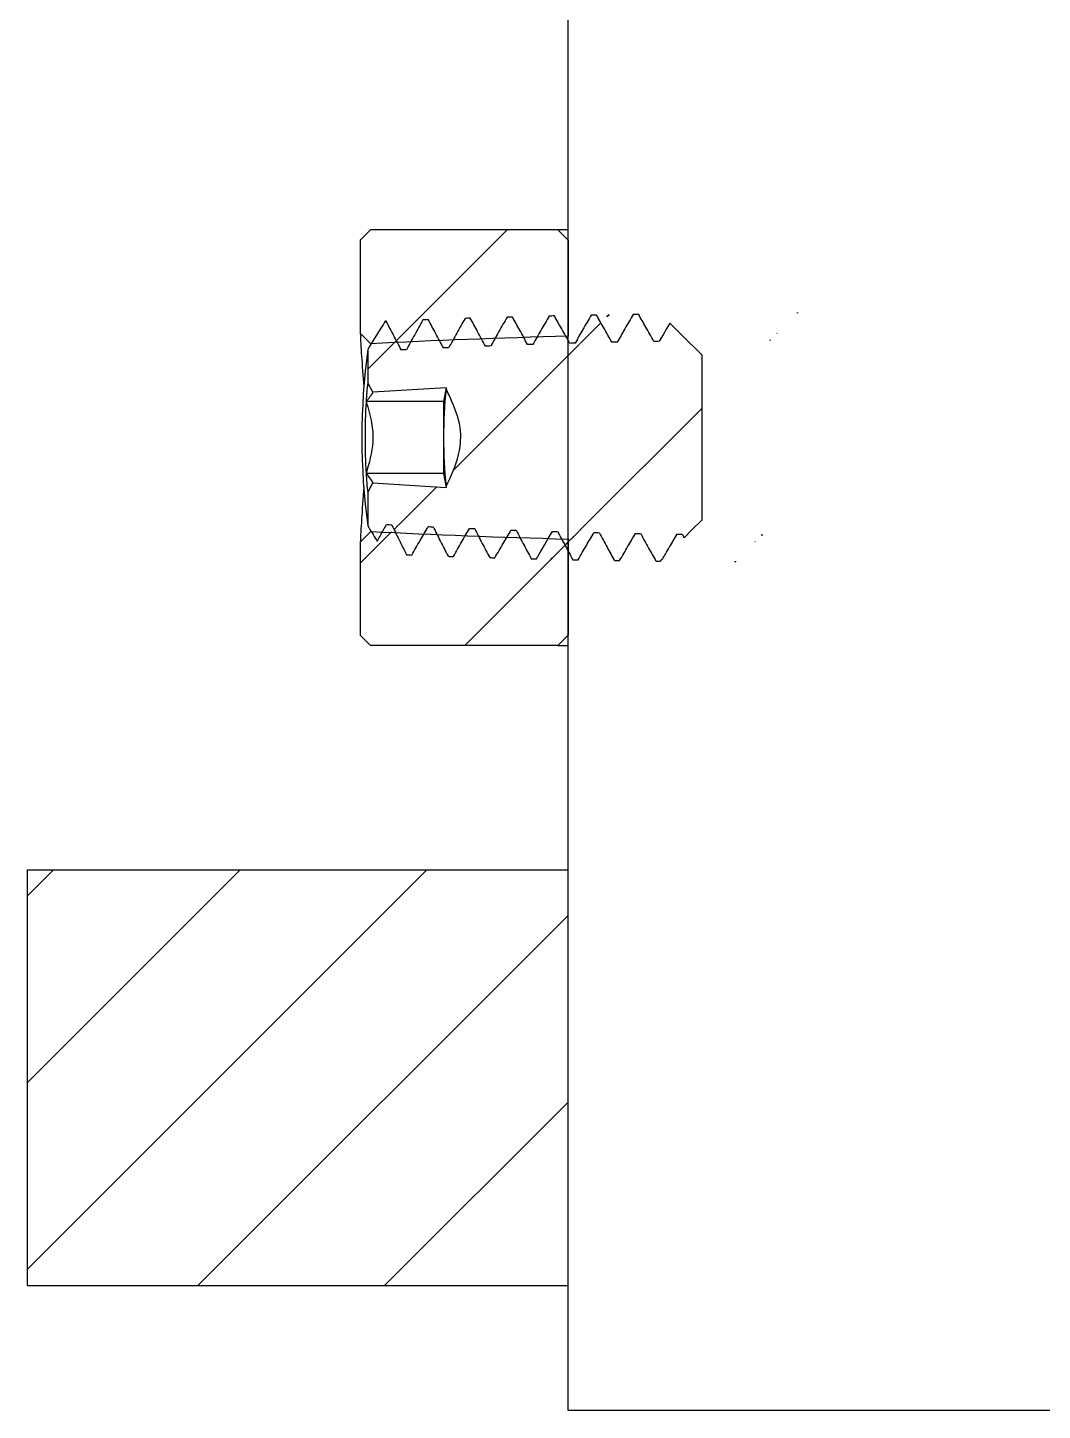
# Model space of a CAD drawing. Header units: millimetres. Extents: x 55 to 11032, y -227 to 3957.
# Drawn here: x 1605.27 to 1629.67, y 3425.63 to 3458.89 of the extents above; entities that cross this region are included whole.
import ezdxf

# ---------------------------------------------------------------- set-up
doc = ezdxf.new("R2010")
doc.units = ezdxf.units.MM
doc.header["$LTSCALE"] = 0.7
doc.layers.get('0').update_dxf_attribs({"color": 255})
pattern_1 = [(45, (-146.9846, 2835.2312), (-2.245064, 2.245064), [])]

msp = doc.modelspace()

# ---------------------------------------------------------------- hatches: boundary and pattern name
at = {"linetype": 'Continuous', "lineweight": 18}
h = msp.add_hatch(dxfattribs=at)
h.set_pattern_fill('ANSI31', style=0)
h.set_pattern_definition(pattern_1)
edge = h.paths.add_edge_path(flags=0)
edge.add_line((1618.266, 3453.782), (1618.016, 3454.032))
edge.add_line((1618.016, 3454.032), (1613.516, 3454.032))
edge.add_line((1613.516, 3454.032), (1613.266, 3453.782))
edge.add_line((1613.266, 3453.782), (1613.266, 3451.547))
edge.add_spline(control_points=[(1613.266, 3451.547), (1613.288, 3451.525), (1613.309, 3451.503), (1613.33, 3451.481), (1613.351, 3451.459), (1613.372, 3451.437), (1613.393, 3451.415), (1613.434, 3451.372), (1613.476, 3451.328), (1613.517, 3451.284)], knot_values=[0, 0, 0, 0, 0.000091, 0.000091, 0.000091, 0.000182, 0.000182, 0.000182, 0.000363, 0.000363, 0.000363, 0.000363], weights=[1, 1, 1, 1, 1, 1, 1, 1, 1, 1], degree=3, periodic=0)
edge.add_ellipse((1624.266, 3449.032), major_axis=(-24.274, 0), ratio=0.103712, start_angle=284.31, end_angle=296.3439, ccw=False)
edge.add_line((1618.267, 3451.472), (1618.266, 3453.782))
h = msp.add_hatch(dxfattribs=at)
h.set_pattern_fill('ANSI31', style=0)
h.set_pattern_definition(pattern_1)
edge = h.paths.add_edge_path(flags=0)
edge.add_ellipse((1624.266, 3449.032), major_axis=(22.664, 0), ratio=0.103712, start_angle=99.6769, end_angle=100.0017)
edge.add_spline(control_points=[(1620.33, 3451.347), (1620.297, 3451.405), (1620.264, 3451.463), (1620.231, 3451.52), (1620.198, 3451.578), (1620.166, 3451.636), (1620.133, 3451.693), (1620.074, 3451.795), (1620.016, 3451.897), (1619.957, 3451.999)], knot_values=[0, 0, 0, 0, 0.000199, 0.000199, 0.000199, 0.000398, 0.000398, 0.000398, 0.000751, 0.000751, 0.000751, 0.000751], weights=[1, 1, 1, 1, 1, 1, 1, 1, 1, 1], degree=3, periodic=0)
edge.add_ellipse((1624.266, 3449.032), major_axis=(28.926, 0), ratio=0.103712, start_angle=98.5673, end_angle=98.8218)
edge.add_spline(control_points=[(1619.83, 3451.997), (1619.797, 3451.94), (1619.764, 3451.882), (1619.731, 3451.825), (1619.698, 3451.767), (1619.664, 3451.71), (1619.631, 3451.652), (1619.569, 3451.545), (1619.506, 3451.437), (1619.444, 3451.329)], knot_values=[0, 0, 0, 0, 0.000199, 0.000199, 0.000199, 0.000398, 0.000398, 0.000398, 0.000772, 0.000772, 0.000772, 0.000772], weights=[1, 1, 1, 1, 1, 1, 1, 1, 1, 1], degree=3, periodic=0)
edge.add_ellipse((1624.266, 3449.032), major_axis=(22.664, 0), ratio=0.103712, start_angle=102.2852, end_angle=102.613)
edge.add_spline(control_points=[(1619.317, 3451.326), (1619.285, 3451.384), (1619.252, 3451.442), (1619.22, 3451.5), (1619.187, 3451.558), (1619.154, 3451.615), (1619.121, 3451.673), (1619.063, 3451.776), (1619.005, 3451.879), (1618.946, 3451.981)], knot_values=[0, 0, 0, 0, 0.000199, 0.000199, 0.000199, 0.000398, 0.000398, 0.000398, 0.000753, 0.000753, 0.000753, 0.000753], weights=[1, 1, 1, 1, 1, 1, 1, 1, 1, 1], degree=3, periodic=0)
edge.add_ellipse((1624.266, 3449.032), major_axis=(28.926, 0), ratio=0.103712, start_angle=100.5985, end_angle=100.8539)
edge.add_spline(control_points=[(1618.819, 3451.979), (1618.786, 3451.921), (1618.753, 3451.864), (1618.72, 3451.806), (1618.687, 3451.749), (1618.654, 3451.691), (1618.621, 3451.634), (1618.557, 3451.524), (1618.494, 3451.414), (1618.431, 3451.304)], knot_values=[0, 0, 0, 0, 0.000199, 0.000199, 0.000199, 0.000398, 0.000398, 0.000398, 0.000779, 0.000779, 0.000779, 0.000779], weights=[1, 1, 1, 1, 1, 1, 1, 1, 1, 1], degree=3, periodic=0)
edge.add_ellipse((1624.266, 3449.032), major_axis=(22.664, 0), ratio=0.103712, start_angle=104.92, end_angle=105.2515)
edge.add_spline(control_points=[(1618.304, 3451.3), (1618.272, 3451.358), (1618.24, 3451.416), (1618.208, 3451.474), (1618.175, 3451.532), (1618.143, 3451.59), (1618.11, 3451.648), (1618.052, 3451.752), (1617.993, 3451.856), (1617.935, 3451.96)], knot_values=[0, 0, 0, 0, 0.000199, 0.000199, 0.000199, 0.000398, 0.000398, 0.000398, 0.000756, 0.000756, 0.000756, 0.000756], weights=[1, 1, 1, 1, 1, 1, 1, 1, 1, 1], degree=3, periodic=0)
edge.add_ellipse((1624.266, 3449.032), major_axis=(28.926, 0), ratio=0.103712, start_angle=102.6434, end_angle=102.9005)
edge.add_spline(control_points=[(1617.808, 3451.957), (1617.775, 3451.899), (1617.742, 3451.842), (1617.709, 3451.784), (1617.676, 3451.726), (1617.643, 3451.669), (1617.611, 3451.611), (1617.546, 3451.498), (1617.482, 3451.386), (1617.418, 3451.273)], knot_values=[0, 0, 0, 0, 0.000199, 0.000199, 0.000199, 0.000398, 0.000398, 0.000398, 0.000787, 0.000787, 0.000787, 0.000787], weights=[1, 1, 1, 1, 1, 1, 1, 1, 1, 1], degree=3, periodic=0)
edge.add_ellipse((1624.266, 3449.032), major_axis=(22.664, 0), ratio=0.103712, start_angle=107.5879, end_angle=107.924)
edge.add_spline(control_points=[(1617.291, 3451.269), (1617.26, 3451.327), (1617.228, 3451.385), (1617.196, 3451.444), (1617.164, 3451.502), (1617.132, 3451.56), (1617.1, 3451.618), (1617.041, 3451.724), (1616.982, 3451.829), (1616.924, 3451.934)], knot_values=[0, 0, 0, 0, 0.000199, 0.000199, 0.000199, 0.000398, 0.000398, 0.000398, 0.00076, 0.00076, 0.00076, 0.00076], weights=[1, 1, 1, 1, 1, 1, 1, 1, 1, 1], degree=3, periodic=0)
edge.add_ellipse((1624.266, 3449.032), major_axis=(28.926, 0), ratio=0.103712, start_angle=104.705, end_angle=104.9642)
edge.add_spline(control_points=[(1616.797, 3451.931), (1616.764, 3451.873), (1616.732, 3451.815), (1616.699, 3451.758), (1616.666, 3451.7), (1616.633, 3451.642), (1616.601, 3451.584), (1616.535, 3451.469), (1616.47, 3451.353), (1616.405, 3451.237)], knot_values=[0, 0, 0, 0, 0.000199, 0.000199, 0.000199, 0.000398, 0.000398, 0.000398, 0.000797, 0.000797, 0.000797, 0.000797], weights=[1, 1, 1, 1, 1, 1, 1, 1, 1, 1], degree=3, periodic=0)
edge.add_ellipse((1624.266, 3449.032), major_axis=(22.664, 0), ratio=0.103712, start_angle=110.2962, end_angle=110.6379)
edge.add_spline(control_points=[(1616.278, 3451.232), (1616.247, 3451.291), (1616.216, 3451.349), (1616.184, 3451.408), (1616.152, 3451.466), (1616.121, 3451.524), (1616.089, 3451.583), (1616.03, 3451.69), (1615.971, 3451.797), (1615.912, 3451.905)], knot_values=[0, 0, 0, 0, 0.000199, 0.000199, 0.000199, 0.000398, 0.000398, 0.000398, 0.000766, 0.000766, 0.000766, 0.000766], weights=[1, 1, 1, 1, 1, 1, 1, 1, 1, 1], degree=3, periodic=0)
edge.add_ellipse((1624.266, 3449.032), major_axis=(28.926, 0), ratio=0.103712, start_angle=106.7864, end_angle=107.0489)
edge.add_spline(control_points=[(1615.785, 3451.901), (1615.753, 3451.842), (1615.72, 3451.783), (1615.687, 3451.725), (1615.654, 3451.666), (1615.621, 3451.607), (1615.588, 3451.548), (1615.522, 3451.431), (1615.457, 3451.313), (1615.392, 3451.195)], knot_values=[0, 0, 0, 0, 0.000202, 0.000202, 0.000202, 0.000404, 0.000404, 0.000404, 0.000808, 0.000808, 0.000808, 0.000808], weights=[1, 1, 1, 1, 1, 1, 1, 1, 1, 1], degree=3, periodic=0)
edge.add_ellipse((1624.266, 3449.032), major_axis=(22.664, 0), ratio=0.103712, start_angle=113.0531, end_angle=113.4016)
edge.add_spline(control_points=[(1615.265, 3451.19), (1615.234, 3451.249), (1615.203, 3451.307), (1615.172, 3451.366), (1615.141, 3451.425), (1615.11, 3451.483), (1615.079, 3451.542), (1615.02, 3451.652), (1614.96, 3451.761), (1614.901, 3451.871)], knot_values=[0, 0, 0, 0, 0.000199, 0.000199, 0.000199, 0.000398, 0.000398, 0.000398, 0.000772, 0.000772, 0.000772, 0.000772], weights=[1, 1, 1, 1, 1, 1, 1, 1, 1, 1], degree=3, periodic=0)
edge.add_ellipse((1624.266, 3449.032), major_axis=(28.926, 0), ratio=0.103712, start_angle=108.8911, end_angle=109.1565)
edge.add_spline(control_points=[(1614.774, 3451.866), (1614.741, 3451.807), (1614.708, 3451.747), (1614.675, 3451.687), (1614.641, 3451.627), (1614.608, 3451.567), (1614.575, 3451.508), (1614.509, 3451.388), (1614.443, 3451.268), (1614.378, 3451.147)], knot_values=[0, 0, 0, 0, 0.000205, 0.000205, 0.000205, 0.00041, 0.00041, 0.00041, 0.000821, 0.000821, 0.000821, 0.000821], weights=[1, 1, 1, 1, 1, 1, 1, 1, 1, 1], degree=3, periodic=0)
edge.add_ellipse((1624.266, 3449.032), major_axis=(22.664, 0), ratio=0.103712, start_angle=115.8682, end_angle=116.2247)
edge.add_spline(control_points=[(1614.251, 3451.141), (1614.221, 3451.2), (1614.191, 3451.259), (1614.161, 3451.318), (1614.13, 3451.377), (1614.099, 3451.436), (1614.069, 3451.495), (1614.009, 3451.608), (1613.95, 3451.72), (1613.889, 3451.833)], knot_values=[0, 0, 0, 0, 0.000199, 0.000199, 0.000199, 0.000398, 0.000398, 0.000398, 0.000781, 0.000781, 0.000781, 0.000781], weights=[1, 1, 1, 1, 1, 1, 1, 1, 1, 1], degree=3, periodic=0)
edge.add_ellipse((1624.266, 3449.032), major_axis=(28.926, 0), ratio=0.103712, start_angle=111.0228, end_angle=111.0689)
edge.add_spline(control_points=[(1613.868, 3451.832), (1613.724, 3451.608), (1613.582, 3451.382), (1613.445, 3451.154)], knot_values=[0.000008, 0.000008, 0.000008, 0.000008, 0.000807, 0.000807, 0.000807, 0.000807], weights=[1, 1, 1, 1], degree=3, periodic=0)
edge.add_line((1613.445, 3451.154), (1613.445, 3450.352))
edge.add_spline(control_points=[(1613.445, 3450.352), (1613.488, 3450.276), (1613.529, 3450.201), (1613.569, 3450.124)], knot_values=[0, 0, 0, 0, 0.00026, 0.00026, 0.00026, 0.00026], weights=[1, 1, 1, 1], degree=3, periodic=0)
edge.add_line((1613.569, 3450.124), (1615.33, 3450.229))
edge.add_line((1615.33, 3450.229), (1615.33, 3450.212))
edge.add_spline(control_points=[(1615.33, 3450.212), (1615.379, 3450.109), (1615.426, 3450.006), (1615.47, 3449.901), (1615.566, 3449.672), (1615.651, 3449.432), (1615.676, 3449.184), (1615.696, 3448.998), (1615.676, 3448.806), (1615.63, 3448.625), (1615.562, 3448.357), (1615.449, 3448.102), (1615.33, 3447.853)], knot_values=[0, 0, 0, 0, 0.000341, 0.000341, 0.000341, 0.001092, 0.001092, 0.001092, 0.001658, 0.001658, 0.001658, 0.002487, 0.002487, 0.002487, 0.002487], weights=[1, 1, 1, 1, 1, 1, 1, 1, 1, 1, 1, 1, 1], degree=3, periodic=0)
edge.add_line((1615.33, 3447.853), (1615.33, 3447.835))
edge.add_line((1615.33, 3447.835), (1613.569, 3447.941))
edge.add_spline(control_points=[(1613.569, 3447.941), (1613.529, 3447.864), (1613.488, 3447.788), (1613.445, 3447.713)], knot_values=[0.000252, 0.000252, 0.000252, 0.000252, 0.000511, 0.000511, 0.000511, 0.000511], weights=[1, 1, 1, 1], degree=3, periodic=0)
edge.add_line((1613.445, 3447.713), (1613.445, 3446.911))
edge.add_spline(control_points=[(1613.445, 3446.911), (1613.52, 3446.787), (1613.596, 3446.664), (1613.673, 3446.541)], knot_values=[0.000008, 0.000008, 0.000008, 0.000008, 0.000442, 0.000442, 0.000442, 0.000442], weights=[1, 1, 1, 1], degree=3, periodic=0)
edge.add_spline(control_points=[(1613.673, 3446.541), (1613.699, 3446.588), (1613.725, 3446.635), (1613.752, 3446.681), (1613.801, 3446.768), (1613.85, 3446.855), (1613.899, 3446.942)], knot_values=[0.000337, 0.000337, 0.000337, 0.000337, 0.000499, 0.000499, 0.000499, 0.000798, 0.000798, 0.000798, 0.000798], weights=[1, 1, 1, 1, 1, 1, 1], degree=3, periodic=0)
edge.add_ellipse((1624.266, 3449.032), major_axis=(22.664, 0), ratio=0.103712, start_angle=242.7765, end_angle=243.1304)
edge.add_spline(control_points=[(1614.023, 3446.936), (1614.08, 3446.814), (1614.139, 3446.693), (1614.199, 3446.573), (1614.229, 3446.513), (1614.259, 3446.453), (1614.289, 3446.393), (1614.319, 3446.333), (1614.35, 3446.273), (1614.381, 3446.213)], knot_values=[0, 0, 0, 0, 0.000403, 0.000403, 0.000403, 0.000605, 0.000605, 0.000605, 0.000806, 0.000806, 0.000806, 0.000806], weights=[1, 1, 1, 1, 1, 1, 1, 1, 1, 1], degree=3, periodic=0)
edge.add_ellipse((1624.266, 3449.032), major_axis=(28.926, 0), ratio=0.103712, start_angle=250.0161, end_angle=250.28)
edge.add_spline(control_points=[(1614.506, 3446.208), (1614.539, 3446.266), (1614.572, 3446.324), (1614.604, 3446.381), (1614.637, 3446.439), (1614.67, 3446.497), (1614.703, 3446.554), (1614.768, 3446.667), (1614.832, 3446.78), (1614.896, 3446.892)], knot_values=[0, 0, 0, 0, 0.000199, 0.000199, 0.000199, 0.000398, 0.000398, 0.000398, 0.000788, 0.000788, 0.000788, 0.000788], weights=[1, 1, 1, 1, 1, 1, 1, 1, 1, 1], degree=3, periodic=0)
edge.add_ellipse((1624.266, 3449.032), major_axis=(22.664, 0), ratio=0.103712, start_angle=245.5781, end_angle=245.9238)
edge.add_spline(control_points=[(1615.021, 3446.886), (1615.079, 3446.767), (1615.138, 3446.649), (1615.198, 3446.531), (1615.228, 3446.472), (1615.258, 3446.413), (1615.288, 3446.354), (1615.319, 3446.295), (1615.349, 3446.236), (1615.38, 3446.178)], knot_values=[0, 0, 0, 0, 0.000397, 0.000397, 0.000397, 0.000596, 0.000596, 0.000596, 0.000795, 0.000795, 0.000795, 0.000795], weights=[1, 1, 1, 1, 1, 1, 1, 1, 1, 1], degree=3, periodic=0)
edge.add_ellipse((1624.266, 3449.032), major_axis=(28.926, 0), ratio=0.103712, start_angle=252.1091, end_angle=252.3691)
edge.add_spline(control_points=[(1615.505, 3446.173), (1615.538, 3446.231), (1615.571, 3446.288), (1615.604, 3446.346), (1615.638, 3446.403), (1615.671, 3446.461), (1615.704, 3446.519), (1615.767, 3446.628), (1615.83, 3446.738), (1615.894, 3446.848)], knot_values=[0, 0, 0, 0, 0.000199, 0.000199, 0.000199, 0.000398, 0.000398, 0.000398, 0.000779, 0.000779, 0.000779, 0.000779], weights=[1, 1, 1, 1, 1, 1, 1, 1, 1, 1], degree=3, periodic=0)
edge.add_ellipse((1624.266, 3449.032), major_axis=(22.664, 0), ratio=0.103712, start_angle=248.3191, end_angle=248.658)
edge.add_spline(control_points=[(1616.018, 3446.843), (1616.048, 3446.784), (1616.078, 3446.725), (1616.108, 3446.665), (1616.138, 3446.606), (1616.169, 3446.547), (1616.199, 3446.488), (1616.259, 3446.374), (1616.319, 3446.26), (1616.38, 3446.146)], knot_values=[0, 0, 0, 0, 0.000199, 0.000199, 0.000199, 0.000398, 0.000398, 0.000398, 0.000785, 0.000785, 0.000785, 0.000785], weights=[1, 1, 1, 1, 1, 1, 1, 1, 1, 1], degree=3, periodic=0)
edge.add_ellipse((1624.266, 3449.032), major_axis=(28.926, 0), ratio=0.103712, start_angle=254.1779, end_angle=254.4352)
edge.add_spline(control_points=[(1616.505, 3446.142), (1616.538, 3446.2), (1616.571, 3446.257), (1616.604, 3446.315), (1616.638, 3446.372), (1616.671, 3446.43), (1616.704, 3446.487), (1616.767, 3446.595), (1616.829, 3446.702), (1616.891, 3446.81)], knot_values=[0, 0, 0, 0, 0.000199, 0.000199, 0.000199, 0.000398, 0.000398, 0.000398, 0.000771, 0.000771, 0.000771, 0.000771], weights=[1, 1, 1, 1, 1, 1, 1, 1, 1, 1], degree=3, periodic=0)
edge.add_ellipse((1624.266, 3449.032), major_axis=(22.664, 0), ratio=0.103712, start_angle=251.0094, end_angle=251.3425)
edge.add_spline(control_points=[(1617.016, 3446.806), (1617.046, 3446.746), (1617.077, 3446.688), (1617.108, 3446.629), (1617.138, 3446.57), (1617.169, 3446.511), (1617.2, 3446.452), (1617.26, 3446.341), (1617.319, 3446.23), (1617.379, 3446.119)], knot_values=[0, 0, 0, 0, 0.000199, 0.000199, 0.000199, 0.000398, 0.000398, 0.000398, 0.000777, 0.000777, 0.000777, 0.000777], weights=[1, 1, 1, 1, 1, 1, 1, 1, 1, 1], degree=3, periodic=0)
edge.add_ellipse((1624.266, 3449.032), major_axis=(28.926, 0), ratio=0.103712, start_angle=256.2259, end_angle=256.4808)
edge.add_spline(control_points=[(1617.504, 3446.116), (1617.537, 3446.173), (1617.571, 3446.23), (1617.604, 3446.288), (1617.638, 3446.345), (1617.671, 3446.403), (1617.704, 3446.46), (1617.766, 3446.566), (1617.828, 3446.671), (1617.889, 3446.777)], knot_values=[0, 0, 0, 0, 0.000199, 0.000199, 0.000199, 0.000398, 0.000398, 0.000398, 0.000765, 0.000765, 0.000765, 0.000765], weights=[1, 1, 1, 1, 1, 1, 1, 1, 1, 1], degree=3, periodic=0)
edge.add_ellipse((1624.266, 3449.032), major_axis=(22.664, 0), ratio=0.103712, start_angle=253.6572, end_angle=253.9855)
edge.add_spline(control_points=[(1618.014, 3446.773), (1618.045, 3446.714), (1618.076, 3446.656), (1618.107, 3446.597), (1618.138, 3446.539), (1618.17, 3446.48), (1618.201, 3446.422), (1618.26, 3446.313), (1618.319, 3446.204), (1618.379, 3446.095)], knot_values=[0, 0, 0, 0, 0.000199, 0.000199, 0.000199, 0.000398, 0.000398, 0.000398, 0.00077, 0.00077, 0.00077, 0.00077], weights=[1, 1, 1, 1, 1, 1, 1, 1, 1, 1], degree=3, periodic=0)
edge.add_ellipse((1624.266, 3449.032), major_axis=(28.926, 0), ratio=0.103712, start_angle=258.2563, end_angle=258.5102)
edge.add_spline(control_points=[(1618.504, 3446.093), (1618.537, 3446.15), (1618.571, 3446.207), (1618.604, 3446.265), (1618.638, 3446.322), (1618.671, 3446.379), (1618.705, 3446.437), (1618.765, 3446.541), (1618.826, 3446.645), (1618.887, 3446.749)], knot_values=[0, 0, 0, 0, 0.000199, 0.000199, 0.000199, 0.000398, 0.000398, 0.000398, 0.00076, 0.00076, 0.00076, 0.00076], weights=[1, 1, 1, 1, 1, 1, 1, 1, 1, 1], degree=3, periodic=0)
edge.add_ellipse((1624.266, 3449.032), major_axis=(22.664, 0), ratio=0.103712, start_angle=256.2699, end_angle=256.5943)
edge.add_spline(control_points=[(1619.012, 3446.746), (1619.043, 3446.688), (1619.075, 3446.629), (1619.107, 3446.571), (1619.138, 3446.512), (1619.17, 3446.454), (1619.202, 3446.396), (1619.261, 3446.289), (1619.319, 3446.182), (1619.379, 3446.076)], knot_values=[0, 0, 0, 0, 0.000199, 0.000199, 0.000199, 0.000398, 0.000398, 0.000398, 0.000764, 0.000764, 0.000764, 0.000764], weights=[1, 1, 1, 1, 1, 1, 1, 1, 1, 1], degree=3, periodic=0)
edge.add_ellipse((1624.266, 3449.032), major_axis=(28.926, 0), ratio=0.103712, start_angle=260.272, end_angle=260.5243)
edge.add_spline(control_points=[(1619.504, 3446.073), (1619.537, 3446.131), (1619.571, 3446.188), (1619.604, 3446.245), (1619.638, 3446.303), (1619.671, 3446.36), (1619.705, 3446.417), (1619.765, 3446.52), (1619.825, 3446.623), (1619.885, 3446.726)], knot_values=[0, 0, 0, 0, 0.000199, 0.000199, 0.000199, 0.000398, 0.000398, 0.000398, 0.000756, 0.000756, 0.000756, 0.000756], weights=[1, 1, 1, 1, 1, 1, 1, 1, 1, 1], degree=3, periodic=0)
edge.add_ellipse((1624.266, 3449.032), major_axis=(22.664, 0), ratio=0.103712, start_angle=258.8541, end_angle=259.1755)
edge.add_spline(control_points=[(1620.01, 3446.724), (1620.042, 3446.666), (1620.074, 3446.607), (1620.106, 3446.549), (1620.138, 3446.491), (1620.17, 3446.433), (1620.202, 3446.375), (1620.261, 3446.27), (1620.32, 3446.165), (1620.378, 3446.06)], knot_values=[0, 0, 0, 0, 0.000199, 0.000199, 0.000199, 0.000398, 0.000398, 0.000398, 0.000759, 0.000759, 0.000759, 0.000759], weights=[1, 1, 1, 1, 1, 1, 1, 1, 1, 1], degree=3, periodic=0)
edge.add_ellipse((1624.266, 3449.032), major_axis=(28.926, 0), ratio=0.103712, start_angle=262.2757, end_angle=262.485)
edge.add_spline(control_points=[(1620.483, 3446.058), (1620.499, 3446.074), (1620.515, 3446.09), (1620.531, 3446.106)], knot_values=[0.000012, 0.000012, 0.000012, 0.000012, 0.000079, 0.000079, 0.000079, 0.000079], weights=[1, 1, 1, 1], degree=3, periodic=0)
edge.add_spline(control_points=[(1620.531, 3446.106), (1620.556, 3446.147), (1620.58, 3446.189), (1620.604, 3446.23), (1620.637, 3446.287), (1620.671, 3446.345), (1620.704, 3446.402), (1620.764, 3446.504), (1620.824, 3446.606), (1620.884, 3446.708)], knot_values=[0.000056, 0.000056, 0.000056, 0.000056, 0.000199, 0.000199, 0.000199, 0.000398, 0.000398, 0.000398, 0.000753, 0.000753, 0.000753, 0.000753], weights=[1, 1, 1, 1, 1, 1, 1, 1, 1, 1], degree=3, periodic=0)
edge.add_ellipse((1624.266, 3449.032), major_axis=(22.664, 0), ratio=0.103712, start_angle=261.4159, end_angle=261.7348)
edge.add_spline(control_points=[(1621.008, 3446.706), (1621.024, 3446.679), (1621.039, 3446.651), (1621.054, 3446.623)], knot_values=[0, 0, 0, 0, 0.000095, 0.000095, 0.000095, 0.000095], weights=[1, 1, 1, 1], degree=3, periodic=0)
edge.add_spline(control_points=[(1621.054, 3446.623), (1621.199, 3446.767), (1621.344, 3446.91), (1621.489, 3447.053)], knot_values=[0.000816, 0.000816, 0.000816, 0.000816, 0.001426, 0.001426, 0.001426, 0.001426], weights=[1, 1, 1, 1], degree=3, periodic=0)
edge.add_line((1621.489, 3447.053), (1621.489, 3451.012))
edge.add_spline(control_points=[(1621.489, 3451.012), (1621.229, 3451.269), (1620.969, 3451.526), (1620.709, 3451.783)], knot_values=[0, 0, 0, 0, 0.001097, 0.001097, 0.001097, 0.001097], weights=[1, 1, 1, 1], degree=3, periodic=0)
edge.add_spline(control_points=[(1620.709, 3451.783), (1620.686, 3451.744), (1620.664, 3451.706), (1620.641, 3451.667), (1620.58, 3451.561), (1620.518, 3451.455), (1620.457, 3451.35)], knot_values=[0.000264, 0.000264, 0.000264, 0.000264, 0.000398, 0.000398, 0.000398, 0.000766, 0.000766, 0.000766, 0.000766], weights=[1, 1, 1, 1, 1, 1, 1], degree=3, periodic=0)
h = msp.add_hatch(dxfattribs=at)
h.set_pattern_fill('ANSI31', style=0)
h.set_pattern_definition(pattern_1)
edge = h.paths.add_edge_path(flags=0)
edge.add_line((1618.266, 3444.282), (1618.266, 3446.594))
edge.add_ellipse((1624.266, 3449.032), major_axis=(-24.274, 0), ratio=0.103712, start_angle=63.7215, end_angle=75.6863, ccw=False)
edge.add_spline(control_points=[(1613.519, 3446.775), (1613.495, 3446.755), (1613.475, 3446.733), (1613.454, 3446.711), (1613.433, 3446.689), (1613.412, 3446.667), (1613.391, 3446.645), (1613.35, 3446.601), (1613.308, 3446.558), (1613.267, 3446.514)], knot_values=[0, 0, 0, 0, 0.000091, 0.000091, 0.000091, 0.000182, 0.000182, 0.000182, 0.000363, 0.000363, 0.000363, 0.000363], weights=[1, 1, 1, 1, 1, 1, 1, 1, 1, 1], degree=3, periodic=0)
edge.add_line((1613.267, 3446.514), (1613.266, 3444.282))
edge.add_line((1613.266, 3444.282), (1613.516, 3444.032))
edge.add_line((1613.516, 3444.032), (1618.016, 3444.032))
edge.add_line((1618.016, 3444.032), (1618.266, 3444.282))
h = msp.add_hatch(dxfattribs=at)
h.set_pattern_fill('ANSI31', style=0)
h.set_pattern_definition(pattern_1)
h.paths.add_polyline_path([(1605.266, 3438.632), (1605.266, 3428.632), (1618.266, 3428.632), (1618.266, 3438.632)], flags=0)

# ---------------------------------------------------------------- linework, layer by layer
at = {"color": 7, "linetype": 'Continuous', "lineweight": 25}
for p, q in [((1618.266, 3425.632), (1618.266, 3628.632)), ((1613.516, 3454.032), (1613.266, 3453.782)), ((1618.016, 3454.032), (1613.516, 3454.032)), ((1618.016, 3454.032), (1618.266, 3453.782)), ((1618.266, 3454.032), (1618.016, 3454.032)), ((1613.266, 3453.782), (1613.266, 3451.547)), ((1618.266, 3453.782), (1618.266, 3451.471)), ((1617.808, 3451.957), (1617.786, 3451.912)), ((1613.445, 3451.154), (1613.445, 3450.352)), ((1621.489, 3447.053), (1621.489, 3451.012)), ((1613.569, 3450.124), (1613.445, 3450.352)), ((1615.33, 3450.229), (1613.569, 3450.124)), ((1615.33, 3450.229), (1615.271, 3449.899)), ((1615.33, 3450.229), (1615.33, 3450.212)), ((1615.271, 3449.899), (1613.406, 3449.899)), ((1615.271, 3449.899), (1615.271, 3449.032)), ((1615.271, 3449.032), (1615.271, 3448.166)), ((1615.271, 3448.166), (1613.406, 3448.166)), ((1613.445, 3447.713), (1613.569, 3447.941)), ((1613.569, 3447.941), (1615.33, 3447.835)), ((1615.271, 3448.166), (1615.33, 3447.835)), ((1613.445, 3447.713), (1613.445, 3446.911)), ((1615.33, 3447.853), (1615.33, 3447.835)), ((1621.008, 3446.706), (1621.054, 3446.623)), ((1613.266, 3446.514), (1613.266, 3444.282)), ((1618.266, 3446.594), (1618.266, 3444.282)), ((1620.483, 3446.058), (1620.531, 3446.106)), ((1613.266, 3444.282), (1613.516, 3444.032)), ((1618.266, 3444.282), (1618.016, 3444.032)), ((1618.016, 3444.032), (1613.516, 3444.032)), ((1618.016, 3444.032), (1618.266, 3444.032)), ((1605.266, 3428.632), (1605.266, 3438.632)), ((1605.266, 3438.632), (1618.266, 3438.632)), ((1618.266, 3428.632), (1618.266, 3438.632)), ((1605.266, 3428.632), (1618.266, 3428.632)), ((1630.266, 3425.632), (1618.266, 3425.632))]:
    msp.add_line(p, q, dxfattribs=at)
at = {"color": 7, "linetype": 'Continuous', "lineweight": 25, "flags": 128}
for points in [[(1620.709, 3451.783), (1620.641, 3451.667), (1620.549, 3451.508), (1620.457, 3451.35)], [(1621.489, 3451.012), (1620.982, 3451.513), (1620.709, 3451.783)], [(1621.055, 3446.624), (1621.235, 3446.803), (1621.489, 3447.053)], [(1617.504, 3446.116), (1617.604, 3446.288), (1617.704, 3446.46), (1617.797, 3446.618), (1617.889, 3446.777)]]:
    msp.add_lwpolyline(points, dxfattribs=at)
at = {"color": 7, "linetype": 'Continuous', "lineweight": 25}
for centre, radius, start, end in [((1629.266, 3449.032), 15.962, 172.3627, 187.6373), ((1620.956, 3449.474), 7.562, 173.3364, 176.784), ((1625.121, 3449.127), 9.851, 173.6779, 180.5509), ((1628.788, 3449.032), 15.407, 176.7776, 183.2224), ((1625.121, 3448.938), 9.851, 179.4491, 186.3221), ((1620.956, 3448.591), 7.562, 183.216, 186.6636)]:
    msp.add_arc(centre, radius, start, end, dxfattribs=at)
for major_axis, start_param, end_param in [((28.926, 0), 1.82745, 1.83197), ((28.926, 0), 1.791486, 1.795952), ((28.926, 0), 1.755796, 1.760232), ((28.926, 0), 1.720346, 1.724766), ((28.926, 0), 1.937719, 1.938518), ((28.926, 0), 1.900509, 1.905141), ((28.926, 0), 1.863776, 1.868356), ((-24.274, 0), 4.962146, 5.171044), ((22.664, 0), 1.877762, 1.88363), ((22.664, 0), 1.831199, 1.836985), ((22.664, 0), 1.785213, 1.790934), ((22.664, 0), 1.73969, 1.745359), ((22.664, 0), 2.022282, 2.028504), ((22.664, 0), 1.973149, 1.979231), ((22.664, 0), 1.925031, 1.930996), ((22.664, 0), 4.23725, 4.243426), ((-24.274, 0), 1.112151, 1.321039), ((22.664, 0), 4.286146, 4.29218), ((22.664, 0), 4.333987, 4.339901), ((22.664, 0), 4.38094, 4.386754), ((22.664, 0), 4.427153, 4.432884), ((22.664, 0), 4.472753, 4.478416), ((22.664, 0), 4.517857, 4.523465), ((22.664, 0), 4.562569, 4.568135), ((28.926, 0), 4.36361, 4.368211), ((28.926, 0), 4.400146, 4.404672), ((28.926, 0), 4.436258, 4.440732), ((28.926, 0), 4.47199, 4.476435), ((28.926, 0), 4.507427, 4.511855), ((28.926, 0), 4.542608, 4.547007), ((28.926, 0), 4.577596, 4.581227)]:
    msp.add_ellipse((1624.266, 3449.032), major_axis=major_axis, ratio=0.103712, start_param=start_param, end_param=end_param, dxfattribs=at)
for points, knots in [([(1616.797, 3451.931), (1616.764, 3451.873), (1616.699, 3451.758), (1616.6, 3451.584), (1616.502, 3451.411), (1616.437, 3451.295), (1616.405, 3451.237)], [0, 0, 0, 0, 0.249955, 0.499909, 0.749954, 1, 1, 1, 1]), ([(1617.291, 3451.269), (1617.26, 3451.327), (1617.196, 3451.444), (1617.103, 3451.613), (1617.012, 3451.776), (1616.953, 3451.882), (1616.924, 3451.934)], [0, 0, 0, 0, 0.2620171, 0.524034, 0.7620164, 1, 1, 1, 1]), ([(1617.808, 3451.957), (1617.775, 3451.899), (1617.709, 3451.784), (1617.611, 3451.612), (1617.514, 3451.442), (1617.45, 3451.329), (1617.418, 3451.273)], [0, 0, 0, 0, 0.2530253, 0.5060506, 0.7530251, 1, 1, 1, 1]), ([(1618.304, 3451.3), (1618.272, 3451.358), (1618.208, 3451.474), (1618.114, 3451.642), (1618.023, 3451.804), (1617.964, 3451.908), (1617.935, 3451.96)], [0, 0, 0, 0, 0.263468, 0.526935, 0.763467, 1, 1, 1, 1]), ([(1618.82, 3451.979), (1618.786, 3451.921), (1618.72, 3451.806), (1618.622, 3451.636), (1618.526, 3451.469), (1618.463, 3451.359), (1618.431, 3451.304)], [0, 0, 0, 0, 0.2557385, 0.511477, 0.7557384, 1, 1, 1, 1]), ([(1619.317, 3451.326), (1619.285, 3451.384), (1619.22, 3451.5), (1619.125, 3451.667), (1619.034, 3451.827), (1618.975, 3451.93), (1618.946, 3451.981)], [0, 0, 0, 0, 0.2645414, 0.5290828, 0.7645413, 1, 1, 1, 1]), ([(1619.831, 3451.997), (1619.797, 3451.94), (1619.731, 3451.825), (1619.633, 3451.656), (1619.537, 3451.491), (1619.475, 3451.383), (1619.444, 3451.329)], [0, 0, 0, 0, 0.258109, 0.516219, 0.758109, 1, 1, 1, 1]), ([(1620.33, 3451.347), (1620.297, 3451.405), (1620.231, 3451.52), (1620.136, 3451.687), (1620.045, 3451.846), (1619.986, 3451.948), (1619.957, 3451.999)], [0, 0, 0, 0, 0.26526, 0.530521, 0.76526, 1, 1, 1, 1]), ([(1613.868, 3451.832), (1613.796, 3451.72), (1613.653, 3451.495), (1613.514, 3451.268), (1613.445, 3451.154)], [0, 0, 0, 0, 0.500181, 1, 1, 1, 1]), ([(1614.251, 3451.141), (1614.221, 3451.2), (1614.161, 3451.318), (1614.07, 3451.493), (1613.98, 3451.664), (1613.919, 3451.777), (1613.889, 3451.833)], [0, 0, 0, 0, 0.2551131, 0.5102256, 0.75511, 1, 1, 1, 1]), ([(1614.774, 3451.866), (1614.741, 3451.807), (1614.674, 3451.687), (1614.575, 3451.508), (1614.476, 3451.328), (1614.411, 3451.208), (1614.378, 3451.147)], [0, 0, 0, 0, 0.249995, 0.49999, 0.749993, 1, 1, 1, 1]), ([(1615.265, 3451.19), (1615.234, 3451.248), (1615.173, 3451.366), (1615.081, 3451.538), (1614.99, 3451.707), (1614.931, 3451.816), (1614.901, 3451.871)], [0, 0, 0, 0, 0.257875, 0.51575, 0.757873, 1, 1, 1, 1]), ([(1615.786, 3451.901), (1615.753, 3451.842), (1615.687, 3451.725), (1615.588, 3451.548), (1615.489, 3451.372), (1615.424, 3451.254), (1615.392, 3451.195)], [0, 0, 0, 0, 0.249997, 0.499995, 0.749997, 1, 1, 1, 1]), ([(1616.278, 3451.232), (1616.247, 3451.291), (1616.184, 3451.408), (1616.092, 3451.578), (1616.001, 3451.744), (1615.942, 3451.851), (1615.912, 3451.905)], [0, 0, 0, 0, 0.260164, 0.520327, 0.760162, 1, 1, 1, 1]), ([(1613.266, 3451.547), (1613.274, 3451.385), (1613.289, 3451.077), (1613.329, 3450.517), (1613.348, 3450.251)], [0, 0, 0, 0, 0.525681, 1, 1, 1, 1]), ([(1613.267, 3451.547), (1613.288, 3451.525), (1613.33, 3451.481), (1613.393, 3451.416), (1613.455, 3451.35), (1613.496, 3451.306), (1613.517, 3451.284)], [0, 0, 0, 0, 0.2506682, 0.5013365, 0.7506678, 1, 1, 1, 1]), ([(1613.569, 3450.124), (1613.544, 3450.083), (1613.498, 3450.007), (1613.435, 3449.933), (1613.406, 3449.899)], [0, 0, 0, 0, 0.5343996, 1, 1, 1, 1]), ([(1615.33, 3447.853), (1615.448, 3448.104), (1615.645, 3448.526), (1615.719, 3449.251), (1615.529, 3449.781), (1615.378, 3450.109), (1615.33, 3450.212)], [0, 0, 0, 0, 0.334266, 0.561011, 0.86257, 1, 1, 1, 1]), ([(1613.406, 3449.899), (1613.457, 3449.731), (1613.553, 3449.418), (1613.592, 3448.822), (1613.478, 3448.421), (1613.406, 3448.166)], [0, 0, 0, 0, 0.296889, 0.555063, 1, 1, 1, 1]), ([(1613.406, 3448.166), (1613.442, 3448.123), (1613.505, 3448.049), (1613.55, 3447.973), (1613.569, 3447.941)], [0, 0, 0, 0, 0.5847228, 1, 1, 1, 1]), ([(1613.35, 3447.851), (1613.331, 3447.573), (1613.29, 3446.998), (1613.274, 3446.679), (1613.266, 3446.514)], [0, 0, 0, 0, 0.4833017, 1, 1, 1, 1]), ([(1613.673, 3446.541), (1613.674, 3446.544), (1613.701, 3446.591), (1613.752, 3446.681), (1613.825, 3446.812), (1613.874, 3446.899), (1613.899, 3446.942)], [0, 0, 0, 0, 0.025378, 0.350251, 0.675125, 1, 1, 1, 1]), ([(1613.516, 3446.778), (1613.495, 3446.755), (1613.454, 3446.711), (1613.391, 3446.645), (1613.329, 3446.58), (1613.287, 3446.536), (1613.267, 3446.514)], [0, 0, 0, 0, 0.250698, 0.501397, 0.750698, 1, 1, 1, 1]), ([(1613.445, 3446.911), (1613.514, 3446.797), (1613.59, 3446.674), (1613.666, 3446.551), (1613.673, 3446.541)], [0, 0, 0, 0, 0.919164, 1, 1, 1, 1]), ([(1614.023, 3446.936), (1614.052, 3446.875), (1614.11, 3446.754), (1614.199, 3446.573), (1614.289, 3446.393), (1614.35, 3446.273), (1614.381, 3446.213)], [0, 0, 0, 0, 0.249945, 0.499919, 0.749953, 1, 1, 1, 1]), ([(1614.505, 3446.208), (1614.538, 3446.266), (1614.605, 3446.381), (1614.703, 3446.553), (1614.8, 3446.723), (1614.864, 3446.836), (1614.896, 3446.892)], [0, 0, 0, 0, 0.252951, 0.505902, 0.752951, 1, 1, 1, 1]), ([(1615.021, 3446.886), (1615.05, 3446.827), (1615.108, 3446.708), (1615.198, 3446.531), (1615.288, 3446.354), (1615.349, 3446.236), (1615.38, 3446.178)], [0, 0, 0, 0, 0.249961, 0.499942, 0.749966, 1, 1, 1, 1]), ([(1615.505, 3446.173), (1615.538, 3446.231), (1615.604, 3446.346), (1615.702, 3446.516), (1615.799, 3446.683), (1615.862, 3446.793), (1615.894, 3446.848)], [0, 0, 0, 0, 0.2557877, 0.5115754, 0.7557877, 1, 1, 1, 1]), ([(1616.018, 3446.843), (1616.048, 3446.784), (1616.108, 3446.665), (1616.198, 3446.49), (1616.289, 3446.317), (1616.349, 3446.203), (1616.38, 3446.146)], [0, 0, 0, 0, 0.253722, 0.507443, 0.753718, 1, 1, 1, 1]), ([(1616.504, 3446.142), (1616.538, 3446.2), (1616.604, 3446.315), (1616.702, 3446.483), (1616.798, 3446.649), (1616.86, 3446.756), (1616.891, 3446.81)], [0, 0, 0, 0, 0.2582279, 0.5164558, 0.7582279, 1, 1, 1, 1]), ([(1617.016, 3446.806), (1617.046, 3446.747), (1617.107, 3446.629), (1617.199, 3446.455), (1617.289, 3446.285), (1617.349, 3446.174), (1617.379, 3446.119)], [0, 0, 0, 0, 0.2564129, 0.5128253, 0.7564105, 1, 1, 1, 1]), ([(1618.014, 3446.773), (1618.045, 3446.715), (1618.107, 3446.597), (1618.199, 3446.426), (1618.29, 3446.258), (1618.349, 3446.15), (1618.379, 3446.095)], [0, 0, 0, 0, 0.258724, 0.517448, 0.758723, 1, 1, 1, 1]), ([(1618.504, 3446.093), (1618.537, 3446.15), (1618.604, 3446.265), (1618.701, 3446.431), (1618.796, 3446.593), (1618.857, 3446.697), (1618.887, 3446.749)], [0, 0, 0, 0, 0.262011, 0.524023, 0.762011, 1, 1, 1, 1]), ([(1619.012, 3446.746), (1619.043, 3446.688), (1619.106, 3446.571), (1619.199, 3446.401), (1619.29, 3446.236), (1619.349, 3446.129), (1619.379, 3446.076)], [0, 0, 0, 0, 0.260678, 0.521356, 0.760677, 1, 1, 1, 1]), ([(1619.504, 3446.073), (1619.537, 3446.131), (1619.604, 3446.245), (1619.701, 3446.412), (1619.795, 3446.572), (1619.855, 3446.675), (1619.885, 3446.726)], [0, 0, 0, 0, 0.263389, 0.526779, 0.763389, 1, 1, 1, 1]), ([(1620.01, 3446.724), (1620.042, 3446.666), (1620.106, 3446.549), (1620.199, 3446.38), (1620.29, 3446.217), (1620.349, 3446.112), (1620.378, 3446.06)], [0, 0, 0, 0, 0.262293, 0.524586, 0.762293, 1, 1, 1, 1]), ([(1620.532, 3446.106), (1620.556, 3446.147), (1620.613, 3446.246), (1620.701, 3446.396), (1620.794, 3446.555), (1620.854, 3446.657), (1620.884, 3446.708)], [0, 0, 0, 0, 0.205611, 0.491202, 0.745601, 1, 1, 1, 1])]:
    msp.add_open_spline(points, degree=3, knots=knots, dxfattribs=at)

doc.saveas('drawing.dxf')
